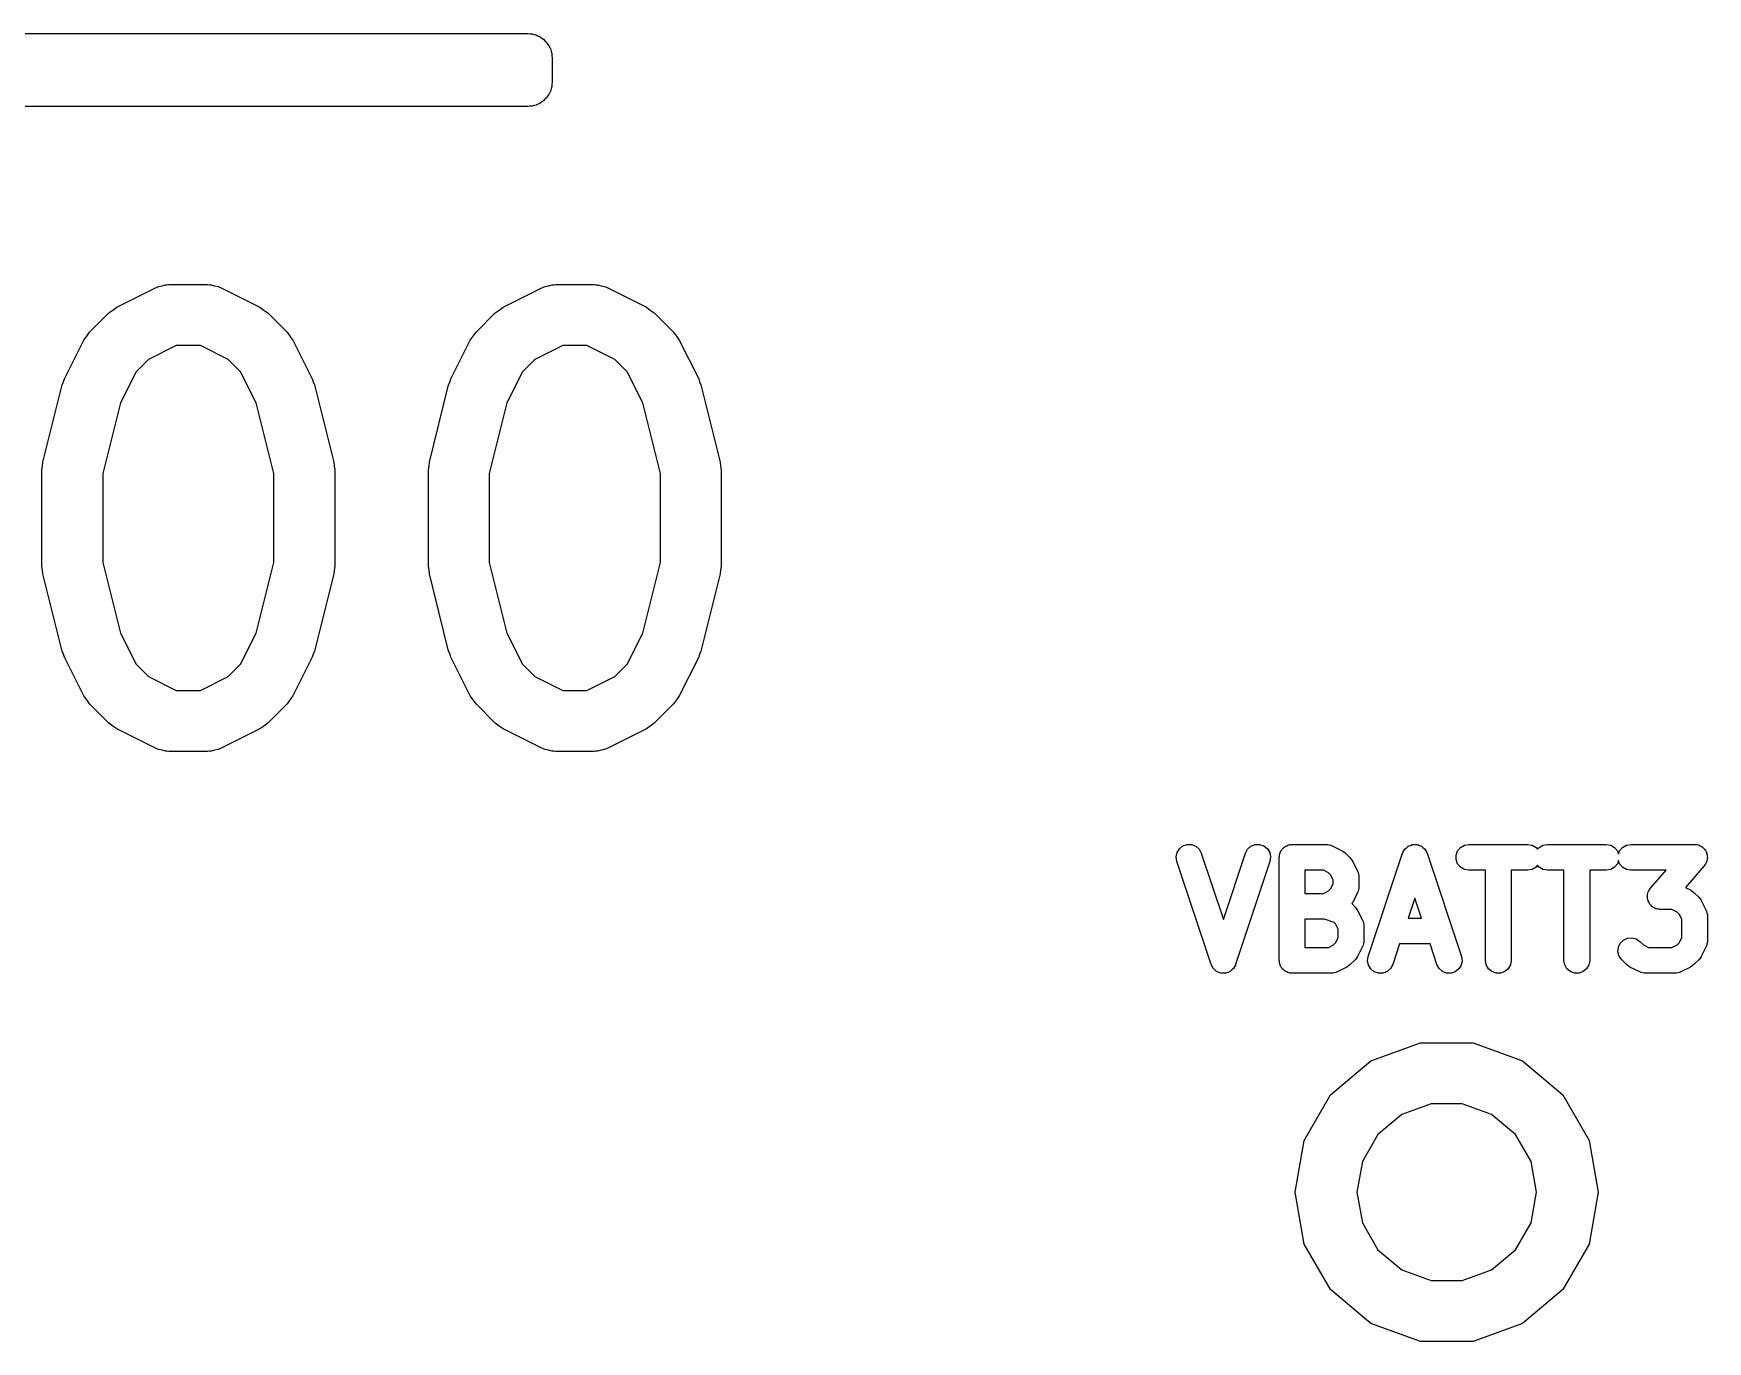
# Model space of a CAD drawing. Extents: x -4.6 to 25.8, y 0 to 31.7.
# Drawn here: x 14.882 to 19.007, y 25.896 to 29.118 of the extents above; entities that cross this region are included whole.
import ezdxf

# ---------------------------------------------------------------- set-up
doc = ezdxf.new("R2010")
doc.units = 0
doc.header["$MEASUREMENT"] = 0
doc.layers.add('BLACK', color=7, linetype='CONTINUOUS')

msp = doc.modelspace()

# ---------------------------------------------------------------- linework, layer by layer
at = {"layer": 'Black'}
for p, q in [((13.4401, 29.1176), (16.1001, 29.1176)), ((16.1001, 29.1176), (16.1053, 29.1167)), ((16.1053, 29.1167), (16.1105, 29.1167)), ((16.1105, 29.1167), (16.1154, 29.1149)), ((16.1154, 29.1149), (16.1206, 29.114)), ((16.1206, 29.114), (16.1252, 29.1114)), ((16.1252, 29.1114), (16.1301, 29.1096)), ((16.1301, 29.1096), (16.1341, 29.1062)), ((16.1341, 29.1062), (16.1387, 29.1036)), ((16.1387, 29.1036), (16.142, 29.0995)), ((16.142, 29.0995), (16.1461, 29.0962)), ((16.1461, 29.0962), (16.1487, 29.0916)), ((16.1487, 29.0916), (16.1521, 29.0876)), ((16.1521, 29.0876), (16.1539, 29.0827)), ((16.1539, 29.0827), (16.1565, 29.0781)), ((16.1565, 29.0781), (16.1574, 29.0729)), ((16.1574, 29.0729), (16.1592, 29.068)), ((16.1592, 29.068), (16.1592, 29.0628)), ((16.1592, 29.0628), (16.1601, 29.0576)), ((16.1601, 29.0576), (16.1601, 28.9976)), ((16.1461, 28.959), (16.142, 28.9557)), ((16.1487, 28.9636), (16.1461, 28.959)), ((16.1521, 28.9676), (16.1487, 28.9636)), ((16.1539, 28.9725), (16.1521, 28.9676)), ((16.1565, 28.9771), (16.1539, 28.9725)), ((16.1574, 28.9823), (16.1565, 28.9771)), ((16.1592, 28.9872), (16.1574, 28.9823)), ((16.1601, 28.9976), (16.1592, 28.9924)), ((16.1592, 28.9924), (16.1592, 28.9872)), ((16.1001, 28.9376), (13.4401, 28.9376)), ((16.1053, 28.9385), (16.1001, 28.9376)), ((16.1105, 28.9385), (16.1053, 28.9385)), ((16.1154, 28.9403), (16.1105, 28.9385)), ((16.1206, 28.9412), (16.1154, 28.9403)), ((16.1252, 28.9438), (16.1206, 28.9412)), ((16.1301, 28.9456), (16.1252, 28.9438)), ((16.1341, 28.949), (16.1301, 28.9456)), ((16.1387, 28.9516), (16.1341, 28.949)), ((16.142, 28.9557), (16.1387, 28.9516)), ((15.087, 28.4436), (15.1822, 28.4912)), ((15.1822, 28.4912), (15.1864, 28.4924)), ((15.1864, 28.4924), (15.1901, 28.4946)), ((15.1901, 28.4946), (15.1988, 28.4961)), ((15.1988, 28.4961), (15.2072, 28.4986)), ((15.2072, 28.4986), (15.2115, 28.4984)), ((15.2115, 28.4984), (15.2158, 28.4991)), ((15.2158, 28.4991), (15.311, 28.4991)), ((15.311, 28.4991), (15.3153, 28.4984)), ((15.3153, 28.4984), (15.3196, 28.4986)), ((15.3196, 28.4986), (15.328, 28.4961)), ((15.328, 28.4961), (15.3367, 28.4946)), ((15.3367, 28.4946), (15.3404, 28.4924)), ((15.3404, 28.4924), (15.3446, 28.4912)), ((15.3446, 28.4912), (15.4398, 28.4436)), ((16.0394, 28.4436), (16.1346, 28.4912)), ((16.1346, 28.4912), (16.1388, 28.4924)), ((16.1388, 28.4924), (16.1425, 28.4946)), ((16.1425, 28.4946), (16.1512, 28.4961)), ((16.1512, 28.4961), (16.1596, 28.4986)), ((16.1596, 28.4986), (16.1639, 28.4984)), ((16.1639, 28.4984), (16.1682, 28.4991)), ((16.1682, 28.4991), (16.2634, 28.4991)), ((16.2634, 28.4991), (16.2677, 28.4984)), ((16.2677, 28.4984), (16.272, 28.4986)), ((16.272, 28.4986), (16.2804, 28.4961)), ((16.2804, 28.4961), (16.2891, 28.4946)), ((16.2891, 28.4946), (16.2928, 28.4924)), ((16.2928, 28.4924), (16.2969, 28.4912)), ((16.2969, 28.4912), (16.3922, 28.4436)), ((15.0199, 28.3819), (15.0675, 28.4295)), ((15.0675, 28.4295), (15.0773, 28.4364)), ((15.0773, 28.4364), (15.087, 28.4436)), ((15.4398, 28.4436), (15.4495, 28.4364)), ((15.4495, 28.4364), (15.4593, 28.4295)), ((15.4593, 28.4295), (15.5069, 28.3819)), ((15.9723, 28.3819), (16.0199, 28.4295)), ((16.0199, 28.4295), (16.0297, 28.4364)), ((16.0297, 28.4364), (16.0394, 28.4436)), ((16.3922, 28.4436), (16.4018, 28.4364)), ((16.4018, 28.4364), (16.4117, 28.4295)), ((16.4117, 28.4295), (16.4593, 28.3819)), ((15.013, 28.3721), (15.0199, 28.3819)), ((15.5069, 28.3819), (15.5138, 28.3721)), ((15.9654, 28.3721), (15.9723, 28.3819)), ((16.4593, 28.3819), (16.4662, 28.3721)), ((14.9582, 28.2672), (15.0058, 28.3624)), ((15.0058, 28.3624), (15.013, 28.3721)), ((15.2335, 28.3491), (15.165, 28.3149)), ((15.2933, 28.3491), (15.2335, 28.3491)), ((15.3618, 28.3149), (15.2933, 28.3491)), ((15.5138, 28.3721), (15.521, 28.3624)), ((15.521, 28.3624), (15.5686, 28.2672)), ((15.9106, 28.2672), (15.9582, 28.3624)), ((15.9582, 28.3624), (15.9654, 28.3721)), ((16.1859, 28.3491), (16.1174, 28.3149)), ((16.2457, 28.3491), (16.1859, 28.3491)), ((16.3142, 28.3149), (16.2457, 28.3491)), ((16.4662, 28.3721), (16.4733, 28.3624)), ((16.4733, 28.3624), (16.521, 28.2672)), ((15.165, 28.3149), (15.1346, 28.2845)), ((15.3922, 28.2845), (15.3618, 28.3149)), ((16.1174, 28.3149), (16.0869, 28.2845)), ((16.3446, 28.2845), (16.3142, 28.3149)), ((14.9525, 28.2518), (14.9559, 28.2593)), ((14.9559, 28.2593), (14.9582, 28.2672)), ((15.1346, 28.2845), (15.0961, 28.2075)), ((15.4307, 28.2075), (15.3922, 28.2845)), ((15.5686, 28.2672), (15.5709, 28.2593)), ((15.5709, 28.2593), (15.5743, 28.2518)), ((15.9049, 28.2518), (15.9083, 28.2593)), ((15.9083, 28.2593), (15.9106, 28.2672)), ((16.0869, 28.2845), (16.0485, 28.2075)), ((16.3831, 28.2075), (16.3446, 28.2845)), ((16.521, 28.2672), (16.5233, 28.2593)), ((16.5233, 28.2593), (16.5266, 28.2518)), ((14.9049, 28.0614), (14.9525, 28.2518)), ((15.5743, 28.2518), (15.6219, 28.0614)), ((15.8573, 28.0614), (15.9049, 28.2518)), ((16.5266, 28.2518), (16.5743, 28.0614)), ((15.0961, 28.2075), (15.0527, 28.0339)), ((15.4741, 28.0339), (15.4307, 28.2075)), ((16.0485, 28.2075), (16.0051, 28.0339)), ((16.4265, 28.0339), (16.3831, 28.2075)), ((14.9027, 28.0432), (14.9043, 28.0522)), ((14.9043, 28.0522), (14.9049, 28.0614)), ((15.6219, 28.0614), (15.6225, 28.0522)), ((15.6225, 28.0522), (15.6241, 28.0432)), ((15.8551, 28.0432), (15.8567, 28.0522)), ((15.8567, 28.0522), (15.8573, 28.0614)), ((16.5743, 28.0614), (16.5749, 28.0522)), ((16.5749, 28.0522), (16.5765, 28.0432)), ((14.9027, 27.8051), (14.9027, 28.0432)), ((15.0527, 28.0339), (15.0527, 27.8143)), ((15.4741, 27.8143), (15.4741, 28.0339)), ((15.6241, 28.0432), (15.6241, 27.8051)), ((15.8551, 27.8051), (15.8551, 28.0432)), ((16.0051, 28.0339), (16.0051, 27.8143)), ((16.4265, 27.8143), (16.4265, 28.0339)), ((16.5765, 28.0432), (16.5765, 27.8051)), ((14.9043, 27.796), (14.9027, 27.8051)), ((15.0527, 27.8143), (15.0961, 27.6408)), ((15.4307, 27.6408), (15.4741, 27.8143)), ((15.6241, 27.8051), (15.6225, 27.796)), ((15.8567, 27.796), (15.8551, 27.8051)), ((16.0051, 27.8143), (16.0485, 27.6408)), ((16.3831, 27.6408), (16.4265, 27.8143)), ((16.5765, 27.8051), (16.5749, 27.796)), ((14.9049, 27.7869), (14.9043, 27.796)), ((14.9525, 27.5964), (14.9049, 27.7869)), ((15.6219, 27.7869), (15.5743, 27.5964)), ((15.6225, 27.796), (15.6219, 27.7869)), ((15.8573, 27.7869), (15.8567, 27.796)), ((15.9049, 27.5964), (15.8573, 27.7869)), ((16.5743, 27.7869), (16.5266, 27.5964)), ((16.5749, 27.796), (16.5743, 27.7869)), ((15.0961, 27.6408), (15.1346, 27.5638)), ((15.3922, 27.5638), (15.4307, 27.6408)), ((16.0485, 27.6408), (16.0869, 27.5638)), ((16.3446, 27.5638), (16.3831, 27.6408)), ((14.9559, 27.5889), (14.9525, 27.5964)), ((15.5743, 27.5964), (15.5709, 27.5889)), ((15.9083, 27.5889), (15.9049, 27.5964)), ((16.5266, 27.5964), (16.5233, 27.5889)), ((14.9582, 27.5811), (14.9559, 27.5889)), ((15.0058, 27.4858), (14.9582, 27.5811)), ((15.1346, 27.5638), (15.165, 27.5334)), ((15.3618, 27.5334), (15.3922, 27.5638)), ((15.5686, 27.5811), (15.521, 27.4858)), ((15.5709, 27.5889), (15.5686, 27.5811)), ((15.9106, 27.5811), (15.9083, 27.5889)), ((15.9582, 27.4858), (15.9106, 27.5811)), ((16.0869, 27.5638), (16.1174, 27.5334)), ((16.3142, 27.5334), (16.3446, 27.5638)), ((16.521, 27.5811), (16.4733, 27.4858)), ((16.5233, 27.5889), (16.521, 27.5811)), ((15.165, 27.5334), (15.2335, 27.4991)), ((15.2933, 27.4991), (15.3618, 27.5334)), ((16.1174, 27.5334), (16.1859, 27.4991)), ((16.2457, 27.4991), (16.3142, 27.5334)), ((15.013, 27.4762), (15.0058, 27.4858)), ((15.0199, 27.4663), (15.013, 27.4762)), ((15.2335, 27.4991), (15.2933, 27.4991)), ((15.5138, 27.4762), (15.5069, 27.4663)), ((15.521, 27.4858), (15.5138, 27.4762)), ((15.9654, 27.4762), (15.9582, 27.4858)), ((15.9723, 27.4663), (15.9654, 27.4762)), ((16.1859, 27.4991), (16.2457, 27.4991)), ((16.4662, 27.4762), (16.4593, 27.4663)), ((16.4733, 27.4858), (16.4662, 27.4762)), ((15.0675, 27.4187), (15.0199, 27.4663)), ((15.5069, 27.4663), (15.4593, 27.4187)), ((16.0199, 27.4187), (15.9723, 27.4663)), ((16.4593, 27.4663), (16.4117, 27.4187)), ((15.0773, 27.4118), (15.0675, 27.4187)), ((15.087, 27.4047), (15.0773, 27.4118)), ((15.1822, 27.357), (15.087, 27.4047)), ((15.4398, 27.4047), (15.3446, 27.357)), ((15.4495, 27.4118), (15.4398, 27.4047)), ((15.4593, 27.4187), (15.4495, 27.4118)), ((16.0297, 27.4118), (16.0199, 27.4187)), ((16.0394, 27.4047), (16.0297, 27.4118)), ((16.1346, 27.357), (16.0394, 27.4047)), ((16.3922, 27.4047), (16.2969, 27.357)), ((16.4018, 27.4118), (16.3922, 27.4047)), ((16.4117, 27.4187), (16.4018, 27.4118)), ((15.1864, 27.3558), (15.1822, 27.357)), ((15.1901, 27.3536), (15.1864, 27.3558)), ((15.1988, 27.3521), (15.1901, 27.3536)), ((15.2072, 27.3496), (15.1988, 27.3521)), ((15.2115, 27.3499), (15.2072, 27.3496)), ((15.2158, 27.3491), (15.2115, 27.3499)), ((15.311, 27.3491), (15.2158, 27.3491)), ((15.3153, 27.3499), (15.311, 27.3491)), ((15.3196, 27.3496), (15.3153, 27.3499)), ((15.328, 27.3521), (15.3196, 27.3496)), ((15.3367, 27.3536), (15.328, 27.3521)), ((15.3404, 27.3558), (15.3367, 27.3536)), ((15.3446, 27.357), (15.3404, 27.3558)), ((16.1388, 27.3558), (16.1346, 27.357)), ((16.1425, 27.3536), (16.1388, 27.3558)), ((16.1512, 27.3521), (16.1425, 27.3536)), ((16.1596, 27.3496), (16.1512, 27.3521)), ((16.1639, 27.3499), (16.1596, 27.3496)), ((16.1682, 27.3491), (16.1639, 27.3499)), ((16.2634, 27.3491), (16.1682, 27.3491)), ((16.2677, 27.3499), (16.2634, 27.3491)), ((16.272, 27.3496), (16.2677, 27.3499)), ((16.2804, 27.3521), (16.272, 27.3496)), ((16.2891, 27.3536), (16.2804, 27.3521)), ((16.2928, 27.3558), (16.2891, 27.3536)), ((16.2969, 27.357), (16.2928, 27.3558)), ((17.6997, 27.1002), (17.7054, 27.1096)), ((17.7054, 27.1096), (17.7141, 27.1164)), ((17.7141, 27.1164), (17.7245, 27.1199)), ((17.7245, 27.1199), (17.7356, 27.1196)), ((17.7356, 27.1196), (17.7458, 27.1155)), ((17.7458, 27.1155), (17.7541, 27.1082)), ((17.7541, 27.1082), (17.7593, 27.0985)), ((17.8684, 27.0985), (17.8737, 27.1082)), ((17.8737, 27.1082), (17.8819, 27.1155)), ((17.8819, 27.1155), (17.8922, 27.1196)), ((17.8922, 27.1196), (17.9032, 27.1199)), ((17.9032, 27.1199), (17.9137, 27.1164)), ((17.9137, 27.1164), (17.9223, 27.1096)), ((17.9223, 27.1096), (17.9281, 27.1002)), ((17.9534, 27.0994), (17.9548, 27.1018)), ((17.9548, 27.1018), (17.9557, 27.1044)), ((17.9557, 27.1044), (17.9575, 27.1065)), ((17.9575, 27.1065), (17.9589, 27.1089)), ((17.9589, 27.1089), (17.961, 27.1107)), ((17.961, 27.1107), (17.9628, 27.1128)), ((17.9628, 27.1128), (17.9652, 27.1142)), ((17.9652, 27.1142), (17.9673, 27.116)), ((17.9673, 27.116), (17.9699, 27.1169)), ((17.9699, 27.1169), (17.9723, 27.1183)), ((17.9723, 27.1183), (17.9751, 27.1188)), ((17.9751, 27.1188), (17.9777, 27.1198)), ((17.9777, 27.1198), (17.9805, 27.1198)), ((17.9805, 27.1198), (17.9832, 27.1202)), ((17.9832, 27.1202), (18.0679, 27.1202)), ((18.0679, 27.1202), (18.0697, 27.1199)), ((18.0697, 27.1199), (18.0715, 27.12)), ((18.0715, 27.12), (18.0751, 27.119)), ((18.0751, 27.119), (18.0787, 27.1183)), ((18.0787, 27.1183), (18.0803, 27.1174)), ((18.0803, 27.1174), (18.0821, 27.1169)), ((18.0821, 27.1169), (18.1063, 27.1048)), ((18.1063, 27.1048), (18.1103, 27.1018)), ((18.1103, 27.1018), (18.1145, 27.0989)), ((18.2561, 27.1002), (18.2585, 27.1041)), ((18.2585, 27.1041), (18.2607, 27.1082)), ((18.2607, 27.1082), (18.2614, 27.1088)), ((18.2614, 27.1088), (18.2618, 27.1096)), ((18.2618, 27.1096), (18.2655, 27.1125)), ((18.2655, 27.1125), (18.269, 27.1155)), ((18.269, 27.1155), (18.2698, 27.1159)), ((18.2698, 27.1159), (18.2705, 27.1164)), ((18.2705, 27.1164), (18.2749, 27.1179)), ((18.2749, 27.1179), (18.2792, 27.1196)), ((18.2792, 27.1196), (18.2801, 27.1196)), ((18.2801, 27.1196), (18.2809, 27.1199)), ((18.2809, 27.1199), (18.2856, 27.1198)), ((18.2856, 27.1198), (18.2902, 27.1199)), ((18.2902, 27.1199), (18.2911, 27.1196)), ((18.2911, 27.1196), (18.2919, 27.1196)), ((18.2919, 27.1196), (18.2963, 27.1179)), ((18.2963, 27.1179), (18.3007, 27.1164)), ((18.3007, 27.1164), (18.3014, 27.1159)), ((18.3014, 27.1159), (18.3022, 27.1155)), ((18.3022, 27.1155), (18.3057, 27.1125)), ((18.3057, 27.1125), (18.3093, 27.1096)), ((18.3093, 27.1096), (18.3098, 27.1088)), ((18.3098, 27.1088), (18.3105, 27.1082)), ((18.3105, 27.1082), (18.3127, 27.1041)), ((18.3127, 27.1041), (18.3151, 27.1002)), ((18.3874, 27.094), (18.3911, 27.1044)), ((18.3911, 27.1044), (18.3982, 27.1128)), ((18.3982, 27.1128), (18.4078, 27.1183)), ((18.4078, 27.1183), (18.4186, 27.1202)), ((18.4186, 27.1202), (18.5638, 27.1202)), ((18.5638, 27.1202), (18.5746, 27.1183)), ((18.5746, 27.1183), (18.5842, 27.1128)), ((18.5842, 27.1128), (18.588, 27.1083)), ((18.588, 27.1083), (18.5917, 27.1128)), ((18.5917, 27.1128), (18.6013, 27.1183)), ((18.6013, 27.1183), (18.6122, 27.1202)), ((18.6122, 27.1202), (18.7573, 27.1202)), ((18.7573, 27.1202), (18.7682, 27.1183)), ((18.7682, 27.1183), (18.7777, 27.1128)), ((18.7777, 27.1128), (18.7848, 27.1044)), ((18.7848, 27.1044), (18.7875, 27.0968)), ((18.7875, 27.0968), (18.7903, 27.1044)), ((18.7903, 27.1044), (18.7974, 27.1128)), ((18.7974, 27.1128), (18.8069, 27.1183)), ((18.8069, 27.1183), (18.8178, 27.1202)), ((18.8178, 27.1202), (18.975, 27.1202)), ((18.975, 27.1202), (18.9781, 27.1197)), ((18.9781, 27.1197), (18.9812, 27.1196)), ((18.9812, 27.1196), (18.9835, 27.1188)), ((18.9835, 27.1188), (18.9859, 27.1183)), ((18.9859, 27.1183), (18.9886, 27.1168)), ((18.9886, 27.1168), (18.9915, 27.1157)), ((18.9915, 27.1157), (18.9933, 27.114)), ((18.9933, 27.114), (18.9954, 27.1128)), ((18.9954, 27.1128), (18.9974, 27.1104)), ((18.9974, 27.1104), (18.9997, 27.1084)), ((18.9997, 27.1084), (19.0009, 27.1062)), ((19.0009, 27.1062), (19.0025, 27.1044)), ((19.0025, 27.1044), (19.0036, 27.1015)), ((19.0036, 27.1015), (19.0051, 27.0987)), ((17.6975, 27.0894), (17.6997, 27.1002)), ((17.6991, 27.0785), (17.6975, 27.0894)), ((17.7837, 26.8245), (17.6991, 27.0785)), ((17.7593, 27.0985), (17.8139, 26.9349)), ((17.8139, 26.9349), (17.8684, 27.0985)), ((17.9287, 27.0785), (17.844, 26.8245)), ((17.9281, 27.1002), (17.9303, 27.0894)), ((17.9303, 27.0894), (17.9287, 27.0785)), ((17.9514, 27.0885), (17.9519, 27.0912)), ((17.9514, 26.8345), (17.9514, 27.0885)), ((17.9519, 27.094), (17.9529, 27.0966)), ((17.9519, 27.0912), (17.9519, 27.094)), ((17.9529, 27.0966), (17.9534, 27.0994)), ((18.1145, 27.0989), (18.1266, 27.0868)), ((18.1266, 27.0868), (18.1295, 27.0826)), ((18.1295, 27.0826), (18.1326, 27.0785)), ((18.1326, 27.0785), (18.1446, 27.0543)), ((18.1708, 26.8445), (18.2555, 27.0985)), ((18.2555, 27.0985), (18.2559, 27.0993)), ((18.2559, 27.0993), (18.2561, 27.1002)), ((18.3151, 27.1002), (18.3153, 27.0993)), ((18.3153, 27.0993), (18.3157, 27.0985)), ((18.3157, 27.0985), (18.4004, 26.8445)), ((18.3874, 27.083), (18.3874, 27.094)), ((18.3911, 27.0726), (18.3874, 27.083)), ((18.3982, 27.0642), (18.3911, 27.0726)), ((18.4078, 27.0587), (18.3982, 27.0642)), ((18.5842, 27.0642), (18.5746, 27.0587)), ((18.588, 27.0687), (18.5842, 27.0642)), ((18.5917, 27.0642), (18.588, 27.0687)), ((18.6013, 27.0587), (18.5917, 27.0642)), ((18.7777, 27.0642), (18.7682, 27.0587)), ((18.7848, 27.0726), (18.7777, 27.0642)), ((18.7875, 27.0802), (18.7848, 27.0726)), ((18.7903, 27.0726), (18.7875, 27.0802)), ((18.7974, 27.0642), (18.7903, 27.0726)), ((18.8069, 27.0587), (18.7974, 27.0642)), ((18.9989, 27.0676), (18.9523, 27.0144)), ((19.0005, 27.0702), (18.9989, 27.0676)), ((19.0025, 27.0726), (19.0005, 27.0702)), ((19.0033, 27.0749), (19.0025, 27.0726)), ((19.0046, 27.077), (19.0033, 27.0749)), ((19.0052, 27.0801), (19.0046, 27.077)), ((19.0051, 27.0987), (19.0054, 27.0963)), ((19.0063, 27.083), (19.0052, 27.0801)), ((19.0054, 27.0963), (19.0063, 27.094)), ((19.0063, 27.094), (19.0063, 27.0909)), ((19.0063, 27.0909), (19.0068, 27.0878)), ((19.0068, 27.0878), (19.0063, 27.0854)), ((19.0063, 27.0854), (19.0063, 27.083)), ((18.0149, 27.0567), (18.0149, 26.9993)), ((18.0604, 27.0567), (18.0149, 27.0567)), ((18.0732, 27.0503), (18.0604, 27.0567)), ((18.0781, 27.0455), (18.0732, 27.0503)), ((18.0845, 27.0326), (18.0781, 27.0455)), ((18.0781, 27.0105), (18.0845, 27.0234)), ((18.0845, 27.0234), (18.0845, 27.0326)), ((18.1446, 27.0543), (18.1452, 27.0526)), ((18.1452, 27.0526), (18.1461, 27.051)), ((18.1461, 27.051), (18.1467, 27.0473)), ((18.1467, 27.0473), (18.1478, 27.0437)), ((18.1478, 27.0437), (18.1477, 27.0419)), ((18.1477, 27.0419), (18.148, 27.0401)), ((18.148, 27.0401), (18.148, 27.0159)), ((18.4186, 27.0567), (18.4078, 27.0587)), ((18.4595, 27.0567), (18.4186, 27.0567)), ((18.4595, 26.8345), (18.4595, 27.0567)), ((18.5638, 27.0567), (18.5229, 27.0567)), ((18.5229, 27.0567), (18.5229, 26.8345)), ((18.5746, 27.0587), (18.5638, 27.0567)), ((18.6122, 27.0567), (18.6013, 27.0587)), ((18.653, 27.0567), (18.6122, 27.0567)), ((18.653, 26.8345), (18.653, 27.0567)), ((18.7573, 27.0567), (18.7165, 27.0567)), ((18.7165, 27.0567), (18.7165, 26.8345)), ((18.7682, 27.0587), (18.7573, 27.0567)), ((18.8178, 27.0567), (18.8069, 27.0587)), ((18.905, 27.0567), (18.8178, 27.0567)), ((18.8664, 27.0126), (18.905, 27.0567)), ((18.0149, 26.9993), (18.0604, 26.9993)), ((18.0604, 26.9993), (18.0732, 27.0057)), ((18.0732, 27.0057), (18.0781, 27.0105)), ((18.1326, 26.9775), (18.1302, 26.9743)), ((18.1446, 27.0017), (18.1326, 26.9775)), ((18.1452, 27.0035), (18.1446, 27.0017)), ((18.1461, 27.0051), (18.1452, 27.0035)), ((18.1467, 27.0087), (18.1461, 27.0051)), ((18.1478, 27.0123), (18.1467, 27.0087)), ((18.148, 27.0159), (18.1477, 27.0141)), ((18.1477, 27.0141), (18.1478, 27.0123)), ((18.2856, 26.9881), (18.2692, 26.9388)), ((18.302, 26.9388), (18.2856, 26.9881)), ((18.8586, 26.9924), (18.8591, 26.9948)), ((18.8591, 26.9893), (18.8586, 26.9924)), ((18.8591, 26.9972), (18.8601, 27.0002)), ((18.8591, 26.9948), (18.8591, 26.9972)), ((18.8591, 26.9862), (18.8591, 26.9893)), ((18.8599, 26.9839), (18.8591, 26.9862)), ((18.8603, 26.9815), (18.8599, 26.9839)), ((18.8601, 27.0002), (18.8607, 27.0032)), ((18.8618, 26.9788), (18.8603, 26.9815)), ((18.8607, 27.0032), (18.862, 27.0053)), ((18.8628, 26.9759), (18.8618, 26.9788)), ((18.862, 27.0053), (18.8628, 27.0076)), ((18.8628, 27.0076), (18.8648, 27.01)), ((18.8648, 27.01), (18.8664, 27.0126)), ((18.9523, 27.0144), (18.965, 27.008)), ((18.965, 27.008), (18.9691, 27.005)), ((18.9691, 27.005), (18.9733, 27.0021)), ((18.9733, 27.0021), (18.9854, 26.99)), ((18.9854, 26.99), (18.9883, 26.9858)), ((18.9883, 26.9858), (18.9913, 26.9817)), ((18.9913, 26.9817), (19.0034, 26.9576)), ((18.0149, 26.9358), (18.0149, 26.8662)), ((18.0627, 26.9358), (18.0149, 26.9358)), ((18.087, 26.9277), (18.0627, 26.9358)), ((18.1302, 26.9743), (18.1387, 26.9658)), ((18.1387, 26.9658), (18.1416, 26.9616)), ((18.1416, 26.9616), (18.1446, 26.9576)), ((18.1446, 26.9576), (18.1567, 26.9334)), ((18.2692, 26.9388), (18.302, 26.9388)), ((18.8644, 26.974), (18.8628, 26.9759)), ((18.8656, 26.9718), (18.8644, 26.974)), ((18.8679, 26.9698), (18.8656, 26.9718)), ((18.8699, 26.9674), (18.8679, 26.9698)), ((18.8721, 26.9662), (18.8699, 26.9674)), ((18.8739, 26.9646), (18.8721, 26.9662)), ((18.8768, 26.9634), (18.8739, 26.9646)), ((18.8795, 26.9619), (18.8768, 26.9634)), ((18.8819, 26.9615), (18.8795, 26.9619)), ((18.8842, 26.9606), (18.8819, 26.9615)), ((18.8873, 26.9605), (18.8842, 26.9606)), ((18.8903, 26.96), (18.8873, 26.9605)), ((18.9191, 26.96), (18.8903, 26.96)), ((18.932, 26.9535), (18.9191, 26.96)), ((18.9368, 26.9487), (18.932, 26.9535)), ((18.9433, 26.9359), (18.9368, 26.9487)), ((18.9433, 26.8904), (18.9433, 26.9359)), ((19.0034, 26.9576), (19.0039, 26.9558)), ((19.0039, 26.9558), (19.0048, 26.9542)), ((19.0048, 26.9542), (19.0055, 26.9505)), ((19.0055, 26.9505), (19.0066, 26.947)), ((19.0066, 26.947), (19.0064, 26.9452)), ((19.0064, 26.9452), (19.0068, 26.9434)), ((19.0068, 26.9434), (19.0068, 26.8829)), ((18.0902, 26.9245), (18.087, 26.9277)), ((18.0966, 26.9117), (18.0902, 26.9245)), ((18.0966, 26.8904), (18.0966, 26.9117)), ((18.1567, 26.9334), (18.1573, 26.9316)), ((18.1573, 26.9316), (18.1582, 26.93)), ((18.1582, 26.93), (18.1588, 26.9264)), ((18.1588, 26.9264), (18.1599, 26.9228)), ((18.1599, 26.9228), (18.1598, 26.921)), ((18.1598, 26.921), (18.1601, 26.9192)), ((18.1601, 26.9192), (18.1601, 26.8829)), ((18.0149, 26.8662), (18.0725, 26.8662)), ((18.0725, 26.8662), (18.0853, 26.8727)), ((18.0853, 26.8727), (18.0902, 26.8775)), ((18.0902, 26.8775), (18.0966, 26.8904)), ((18.1567, 26.8687), (18.1446, 26.8445)), ((18.1573, 26.8704), (18.1567, 26.8687)), ((18.1582, 26.872), (18.1573, 26.8704)), ((18.1588, 26.8757), (18.1582, 26.872)), ((18.1599, 26.8792), (18.1588, 26.8757)), ((18.1601, 26.8829), (18.1598, 26.8811)), ((18.1598, 26.8811), (18.1599, 26.8792)), ((18.248, 26.8753), (18.231, 26.8245)), ((18.3232, 26.8753), (18.248, 26.8753)), ((18.3401, 26.8245), (18.3232, 26.8753)), ((18.7861, 26.8559), (18.7871, 26.8669)), ((18.789, 26.8453), (18.7861, 26.8559)), ((18.7871, 26.8669), (18.7918, 26.8769)), ((18.7918, 26.8769), (18.7996, 26.8847)), ((18.7996, 26.8847), (18.8096, 26.8894)), ((18.8096, 26.8894), (18.8205, 26.8903)), ((18.8205, 26.8903), (18.8312, 26.8875)), ((18.8312, 26.8875), (18.8402, 26.8811)), ((18.8402, 26.8811), (18.8487, 26.8727)), ((18.8487, 26.8727), (18.8616, 26.8662)), ((18.8616, 26.8662), (18.9191, 26.8662)), ((18.9191, 26.8662), (18.932, 26.8727)), ((18.932, 26.8727), (18.9368, 26.8775)), ((18.9368, 26.8775), (18.9433, 26.8904)), ((19.0034, 26.8687), (18.9913, 26.8445)), ((19.0039, 26.8704), (19.0034, 26.8687)), ((19.0048, 26.872), (19.0039, 26.8704)), ((19.0055, 26.8757), (19.0048, 26.872)), ((19.0066, 26.8792), (19.0055, 26.8757)), ((19.0068, 26.8829), (19.0064, 26.8811)), ((19.0064, 26.8811), (19.0066, 26.8792)), ((17.7842, 26.8237), (17.7837, 26.8245)), ((17.7843, 26.8228), (17.7842, 26.8237)), ((17.7868, 26.8189), (17.7843, 26.8228)), ((17.789, 26.8148), (17.7868, 26.8189)), ((17.7897, 26.8142), (17.789, 26.8148)), ((17.7901, 26.8134), (17.7897, 26.8142)), ((17.7938, 26.8105), (17.7901, 26.8134)), ((17.8376, 26.8134), (17.834, 26.8105)), ((17.8381, 26.8142), (17.8376, 26.8134)), ((17.8387, 26.8148), (17.8381, 26.8142)), ((17.8409, 26.8188), (17.8387, 26.8148)), ((17.8434, 26.8228), (17.8409, 26.8188)), ((17.8436, 26.8237), (17.8434, 26.8228)), ((17.844, 26.8245), (17.8436, 26.8237)), ((17.9519, 26.8318), (17.9514, 26.8345)), ((17.9519, 26.829), (17.9519, 26.8318)), ((17.9529, 26.8264), (17.9519, 26.829)), ((17.9534, 26.8236), (17.9529, 26.8264)), ((17.9548, 26.8212), (17.9534, 26.8236)), ((17.9557, 26.8186), (17.9548, 26.8212)), ((17.9575, 26.8165), (17.9557, 26.8186)), ((17.9589, 26.8141), (17.9575, 26.8165)), ((17.961, 26.8123), (17.9589, 26.8141)), ((17.9628, 26.8102), (17.961, 26.8123)), ((18.1184, 26.8182), (18.0942, 26.8061)), ((18.1224, 26.8212), (18.1184, 26.8182)), ((18.1266, 26.8241), (18.1224, 26.8212)), ((18.1387, 26.8362), (18.1266, 26.8241)), ((18.1416, 26.8404), (18.1387, 26.8362)), ((18.1446, 26.8445), (18.1416, 26.8404)), ((18.1692, 26.8336), (18.1708, 26.8445)), ((18.1714, 26.8228), (18.1692, 26.8336)), ((18.1772, 26.8134), (18.1714, 26.8228)), ((18.1858, 26.8066), (18.1772, 26.8134)), ((18.2258, 26.8148), (18.2175, 26.8074)), ((18.231, 26.8245), (18.2258, 26.8148)), ((18.3454, 26.8148), (18.3401, 26.8245)), ((18.3536, 26.8074), (18.3454, 26.8148)), ((18.394, 26.8134), (18.3854, 26.8066)), ((18.3998, 26.8228), (18.394, 26.8134)), ((18.402, 26.8336), (18.3998, 26.8228)), ((18.4004, 26.8445), (18.402, 26.8336)), ((18.4614, 26.8236), (18.4595, 26.8345)), ((18.4669, 26.8141), (18.4614, 26.8236)), ((18.4753, 26.807), (18.4669, 26.8141)), ((18.5155, 26.8141), (18.5071, 26.807)), ((18.521, 26.8236), (18.5155, 26.8141)), ((18.5229, 26.8345), (18.521, 26.8236)), ((18.6549, 26.8236), (18.653, 26.8345)), ((18.6604, 26.8141), (18.6549, 26.8236)), ((18.6688, 26.807), (18.6604, 26.8141)), ((18.709, 26.8141), (18.7006, 26.807)), ((18.7146, 26.8236), (18.709, 26.8141)), ((18.7165, 26.8345), (18.7146, 26.8236)), ((18.7953, 26.8362), (18.789, 26.8453)), ((18.8074, 26.8241), (18.7953, 26.8362)), ((18.8116, 26.8212), (18.8074, 26.8241)), ((18.8157, 26.8182), (18.8116, 26.8212)), ((18.8399, 26.8061), (18.8157, 26.8182)), ((18.965, 26.8182), (18.9408, 26.8061)), ((18.9691, 26.8212), (18.965, 26.8182)), ((18.9733, 26.8241), (18.9691, 26.8212)), ((18.9854, 26.8362), (18.9733, 26.8241)), ((18.9883, 26.8404), (18.9854, 26.8362)), ((18.9913, 26.8445), (18.9883, 26.8404)), ((17.7972, 26.8074), (17.7938, 26.8105)), ((17.7981, 26.8071), (17.7972, 26.8074)), ((17.7987, 26.8066), (17.7981, 26.8071)), ((17.8032, 26.8051), (17.7987, 26.8066)), ((17.8075, 26.8034), (17.8032, 26.8051)), ((17.8084, 26.8034), (17.8075, 26.8034)), ((17.8092, 26.8031), (17.8084, 26.8034)), ((17.8139, 26.8032), (17.8092, 26.8031)), ((17.8185, 26.8031), (17.8139, 26.8032)), ((17.8194, 26.8034), (17.8185, 26.8031)), ((17.8202, 26.8034), (17.8194, 26.8034)), ((17.8246, 26.8051), (17.8202, 26.8034)), ((17.829, 26.8066), (17.8246, 26.8051)), ((17.8297, 26.8071), (17.829, 26.8066)), ((17.8305, 26.8074), (17.8297, 26.8071)), ((17.834, 26.8105), (17.8305, 26.8074)), ((17.9652, 26.8088), (17.9628, 26.8102)), ((17.9673, 26.807), (17.9652, 26.8088)), ((17.9699, 26.806), (17.9673, 26.807)), ((17.9723, 26.8047), (17.9699, 26.806)), ((17.9751, 26.8042), (17.9723, 26.8047)), ((17.9777, 26.8032), (17.9751, 26.8042)), ((17.9805, 26.8032), (17.9777, 26.8032)), ((17.9832, 26.8027), (17.9805, 26.8032)), ((18.08, 26.8027), (17.9832, 26.8027)), ((18.0818, 26.8031), (18.08, 26.8027)), ((18.0836, 26.803), (18.0818, 26.8031)), ((18.0872, 26.804), (18.0836, 26.803)), ((18.0908, 26.8047), (18.0872, 26.804)), ((18.0924, 26.8056), (18.0908, 26.8047)), ((18.0942, 26.8061), (18.0924, 26.8056)), ((18.1963, 26.8031), (18.1858, 26.8066)), ((18.2073, 26.8034), (18.1963, 26.8031)), ((18.2175, 26.8074), (18.2073, 26.8034)), ((18.3639, 26.8034), (18.3536, 26.8074)), ((18.3749, 26.8031), (18.3639, 26.8034)), ((18.3854, 26.8066), (18.3749, 26.8031)), ((18.4857, 26.8032), (18.4753, 26.807)), ((18.4967, 26.8032), (18.4857, 26.8032)), ((18.5071, 26.807), (18.4967, 26.8032)), ((18.6792, 26.8032), (18.6688, 26.807)), ((18.6902, 26.8032), (18.6792, 26.8032)), ((18.7006, 26.807), (18.6902, 26.8032)), ((18.8416, 26.8056), (18.8399, 26.8061)), ((18.8432, 26.8047), (18.8416, 26.8056)), ((18.8469, 26.804), (18.8432, 26.8047)), ((18.8504, 26.803), (18.8469, 26.804)), ((18.8523, 26.8031), (18.8504, 26.803)), ((18.8541, 26.8027), (18.8523, 26.8031)), ((18.9266, 26.8027), (18.8541, 26.8027)), ((18.9284, 26.8031), (18.9266, 26.8027)), ((18.9303, 26.803), (18.9284, 26.8031)), ((18.9338, 26.804), (18.9303, 26.803)), ((18.9375, 26.8047), (18.9338, 26.804)), ((18.9391, 26.8056), (18.9375, 26.8047)), ((18.9408, 26.8061), (18.9391, 26.8056)), ((18.1775, 26.5871), (18.2993, 26.6314)), ((18.2993, 26.6314), (18.4291, 26.6314)), ((18.4291, 26.6314), (18.551, 26.5871)), ((18.0781, 26.5037), (18.1775, 26.5871)), ((18.551, 26.5871), (18.6503, 26.5037)), ((18.0132, 26.3913), (18.0781, 26.5037)), ((18.6503, 26.5037), (18.7152, 26.3913)), ((18.2537, 26.4551), (18.1948, 26.4057)), ((18.3258, 26.4813), (18.2537, 26.4551)), ((18.4026, 26.4813), (18.3258, 26.4813)), ((18.4748, 26.4551), (18.4026, 26.4813)), ((18.5336, 26.4057), (18.4748, 26.4551)), ((18.1948, 26.4057), (18.1564, 26.3392)), ((18.572, 26.3392), (18.5336, 26.4057)), ((17.9907, 26.2636), (18.0132, 26.3913)), ((18.7152, 26.3913), (18.7377, 26.2636)), ((18.1564, 26.3392), (18.1431, 26.2636)), ((18.5853, 26.2636), (18.572, 26.3392)), ((18.0132, 26.1359), (17.9907, 26.2636)), ((18.1431, 26.2636), (18.1564, 26.188)), ((18.572, 26.188), (18.5853, 26.2636)), ((18.7377, 26.2636), (18.7152, 26.1359)), ((18.1564, 26.188), (18.1948, 26.1215)), ((18.5336, 26.1215), (18.572, 26.188)), ((18.0781, 26.0235), (18.0132, 26.1359)), ((18.1948, 26.1215), (18.2537, 26.0721)), ((18.4748, 26.0721), (18.5336, 26.1215)), ((18.7152, 26.1359), (18.6503, 26.0235)), ((18.2537, 26.0721), (18.3258, 26.0459)), ((18.4026, 26.0459), (18.4748, 26.0721)), ((18.3258, 26.0459), (18.4026, 26.0459)), ((18.1775, 25.9401), (18.0781, 26.0235)), ((18.6503, 26.0235), (18.551, 25.9401)), ((18.2993, 25.8958), (18.1775, 25.9401)), ((18.551, 25.9401), (18.4291, 25.8958)), ((18.4291, 25.8958), (18.2993, 25.8958))]:
    msp.add_line(p, q, dxfattribs=at)

doc.saveas('drawing.dxf')
